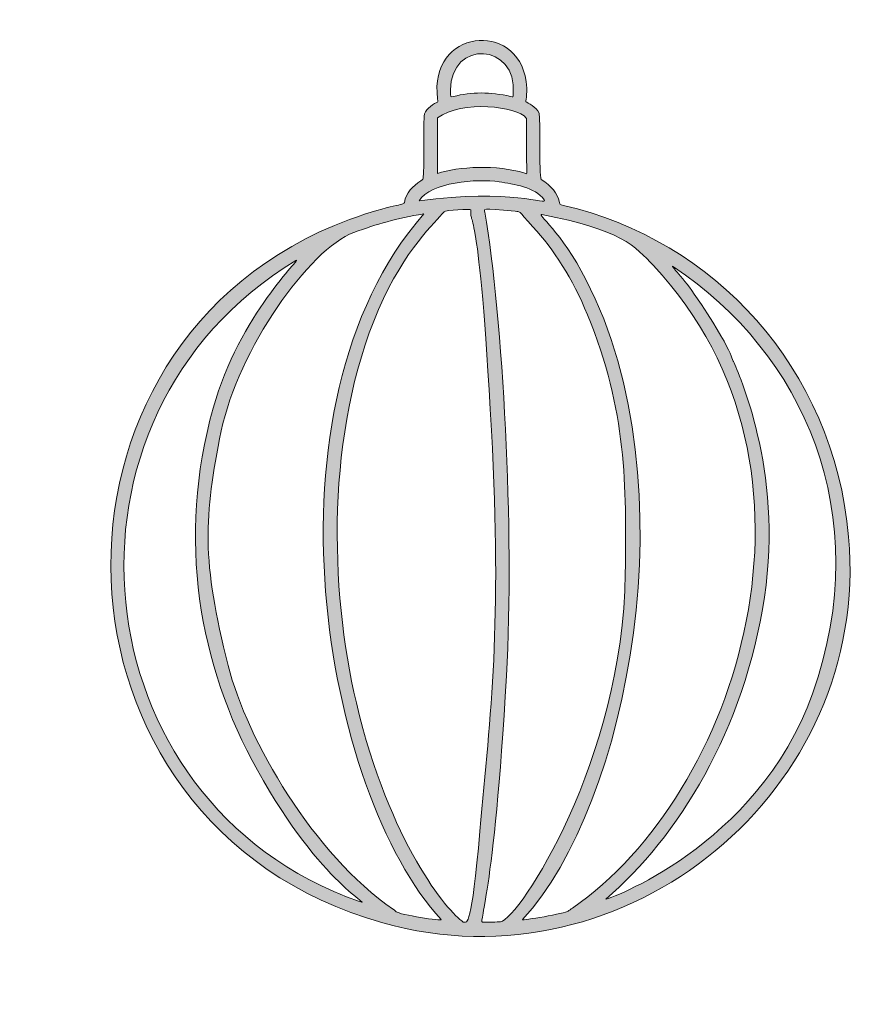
# Model space of a CAD drawing. Header units: inches. Extents: x -89.12 to -81.62, y -6.52 to -5.74.
# Drawn here: x -89.117 to -88.454, y -6.491 to -5.74 of the extents above; entities that cross this region are included whole.
import ezdxf

# ---------------------------------------------------------------- set-up
doc = ezdxf.new("R2010")
doc.units = ezdxf.units.IN
doc.header["$MEASUREMENT"] = 0
doc.layers.add('Christmas ball 01', color=7, linetype='Continuous')

msp = doc.modelspace()

# ---------------------------------------------------------------- hatches: boundary and pattern name
at = {"layer": 'Christmas ball 01'}
h = msp.add_hatch(color=7, dxfattribs=at)
h.dxf.hatch_style = 2
edge = h.paths.add_edge_path()
edge.add_spline(control_points=[(-88.47564, -6.13963), (-88.48717, -6.00839), (-88.58055, -5.90988), (-88.69615, -5.88343), (-88.69933, -5.88271), (-88.69884, -5.8831), (-88.69928, -5.88114), (-88.70092, -5.8739), (-88.7053, -5.86845), (-88.71348, -5.86348), (-88.71521, -5.85919), (-88.71379, -5.81521), (-88.71503, -5.8121), (-88.71683, -5.80762), (-88.72423, -5.80404), (-88.72522, -5.8034), (-88.72516, -5.8024), (-88.72402, -5.79446), (-88.72498, -5.78778), (-88.73184, -5.73975), (-88.80077, -5.74744), (-88.79346, -5.80101), (-88.79308, -5.80378), (-88.79296, -5.80332), (-88.79417, -5.80394), (-88.79849, -5.80616), (-88.80333, -5.80959), (-88.80393, -5.8144), (-88.80425, -5.81697), (-88.80366, -5.85306), (-88.8046, -5.8611), (-88.80491, -5.86377), (-88.80446, -5.86313), (-88.80641, -5.86441), (-88.81257, -5.86846), (-88.81782, -5.87382), (-88.81915, -5.8811), (-88.81965, -5.88382), (-88.82741, -5.8818), (-88.86155, -5.89439), (-89.11689, -5.98855), (-89.10659, -6.3617), (-88.83595, -6.43795), (-88.64764, -6.49101), (-88.45841, -6.33572), (-88.47564, -6.13963)], knot_values=[0, 0, 0, 0, 1, 1, 1, 2, 2, 2, 3, 3, 3, 4, 4, 4, 5, 5, 5, 6, 6, 6, 7, 7, 7, 8, 8, 8, 9, 9, 9, 10, 10, 10, 11, 11, 11, 12, 12, 12, 13, 13, 13, 14, 14, 14, 15, 15, 15, 15], degree=3, periodic=1)
edge = h.paths.add_edge_path()
edge.add_spline(control_points=[(-88.735, -5.79717), (-88.73526, -5.80024), (-88.73491, -5.79982), (-88.73711, -5.7993), (-88.75269, -5.79562), (-88.76731, -5.79576), (-88.78127, -5.7993), (-88.78346, -5.79985), (-88.78349, -5.80061), (-88.78349, -5.79428), (-88.78344, -5.75485), (-88.73167, -5.75794), (-88.735, -5.79717)], knot_values=[0, 0, 0, 0, 1, 1, 1, 2, 2, 2, 3, 3, 3, 4, 4, 4, 4], degree=3, periodic=1)
edge = h.paths.add_edge_path()
edge.add_spline(control_points=[(-88.7936, -5.8159), (-88.77419, -5.80151), (-88.73221, -5.807), (-88.72492, -5.81592), (-88.72477, -5.81671), (-88.72477, -5.82088), (-88.72481, -5.82929), (-88.72498, -5.86312), (-88.72354, -5.85926), (-88.72613, -5.85846), (-88.74722, -5.85193), (-88.77771, -5.85331), (-88.79356, -5.85882), (-88.79386, -5.85892), (-88.7936, -5.81598), (-88.7936, -5.8159)], knot_values=[0, 0, 0, 0, 1, 1, 1, 2, 2, 2, 3, 3, 3, 4, 4, 4, 5, 5, 5, 5], degree=3, periodic=1)
edge = h.paths.add_edge_path()
edge.add_spline(control_points=[(-88.74596, -5.86523), (-88.73501, -5.8669), (-88.71793, -5.86915), (-88.71109, -5.87919), (-88.70787, -5.88391), (-88.73632, -5.86994), (-88.80785, -5.87997), (-88.79907, -5.86541), (-88.76269, -5.86268), (-88.74596, -5.86523)], knot_values=[0, 0, 0, 0, 1, 1, 1, 2, 2, 2, 3, 3, 3, 3], degree=3, periodic=1)
edge = h.paths.add_edge_path()
edge.add_spline(control_points=[(-88.85393, -6.4214), (-89.07181, -6.34557), (-89.1017, -6.0457), (-88.90311, -5.92609), (-88.89693, -5.92237), (-88.9469, -5.96791), (-88.96703, -6.04004), (-88.9952, -6.14106), (-88.97823, -6.23862), (-88.93286, -6.32003), (-88.88279, -6.4099), (-88.84155, -6.42571), (-88.85393, -6.4214)], knot_values=[0, 0, 0, 0, 1, 1, 1, 2, 2, 2, 3, 3, 3, 4, 4, 4, 4], degree=3, periodic=1)
edge = h.paths.add_edge_path()
edge.add_spline(control_points=[(-88.8255, -6.42928), (-88.8261, -6.42871), (-88.82703, -6.42794), (-88.82763, -6.42753), (-88.88982, -6.38481), (-88.94067, -6.2969), (-88.95545, -6.23913), (-88.97609, -6.15838), (-88.97441, -6.12344), (-88.9608, -6.05779), (-88.94784, -5.99528), (-88.89264, -5.91692), (-88.85827, -5.9044), (-88.84016, -5.89781), (-88.82566, -5.89356), (-88.80421, -5.89003), (-88.93421, -6.03877), (-88.88099, -6.33788), (-88.79074, -6.43541), (-88.78933, -6.43693), (-88.82314, -6.43155), (-88.8255, -6.42928)], knot_values=[0, 0, 0, 0, 1, 1, 1, 2, 2, 2, 3, 3, 3, 4, 4, 4, 5, 5, 5, 6, 6, 6, 7, 7, 7, 7], degree=3, periodic=1)
edge = h.paths.add_edge_path()
edge.add_spline(control_points=[(-88.77363, -6.43736), (-88.78572, -6.42919), (-88.83072, -6.37609), (-88.85629, -6.26797), (-88.87715, -6.17976), (-88.87983, -6.05811), (-88.83918, -5.964), (-88.8188, -5.91681), (-88.79493, -5.89642), (-88.78852, -5.88842), (-88.78748, -5.88712), (-88.76775, -5.88615), (-88.76781, -5.88683), (-88.76891, -5.89999), (-88.76162, -5.87643), (-88.75186, -6.05732), (-88.74361, -6.21016), (-88.75254, -6.27394), (-88.76075, -6.36701), (-88.76738, -6.44222), (-88.77047, -6.43758), (-88.77363, -6.43736)], knot_values=[0, 0, 0, 0, 1, 1, 1, 2, 2, 2, 3, 3, 3, 4, 4, 4, 5, 5, 5, 6, 6, 6, 7, 7, 7, 7], degree=3, periodic=1)
edge = h.paths.add_edge_path()
edge.add_spline(control_points=[(-88.74498, -6.43712), (-88.74619, -6.4373), (-88.75664, -6.43746), (-88.75854, -6.43746), (-88.76222, -6.43746), (-88.75013, -6.42045), (-88.74023, -6.24709), (-88.73385, -6.13545), (-88.74324, -5.96962), (-88.7569, -5.88871), (-88.75731, -5.88626), (-88.76133, -5.8853), (-88.73344, -5.88803), (-88.72942, -5.88842), (-88.73205, -5.88643), (-88.71974, -5.89995), (-88.70387, -5.9174), (-88.68913, -5.94), (-88.67759, -5.968), (-88.64704, -6.04216), (-88.64759, -6.0996), (-88.64833, -6.16794), (-88.65005, -6.3118), (-88.73029, -6.43458), (-88.74498, -6.43712)], knot_values=[0, 0, 0, 0, 1, 1, 1, 2, 2, 2, 3, 3, 3, 4, 4, 4, 5, 5, 5, 6, 6, 6, 7, 7, 7, 8, 8, 8, 8], degree=3, periodic=1)
edge = h.paths.add_edge_path()
edge.add_spline(control_points=[(-88.69241, -6.42884), (-88.69435, -6.43051), (-88.72873, -6.43643), (-88.7278, -6.43542), (-88.64584, -6.34635), (-88.5975, -6.09847), (-88.67876, -5.94064), (-88.69792, -5.90343), (-88.71708, -5.88983), (-88.713, -5.89058), (-88.65208, -5.90182), (-88.64038, -5.91527), (-88.62652, -5.93003), (-88.47865, -6.08745), (-88.56225, -6.3395), (-88.68917, -6.4265), (-88.69043, -6.42737), (-88.69198, -6.42848), (-88.69241, -6.42884)], knot_values=[0, 0, 0, 0, 1, 1, 1, 2, 2, 2, 3, 3, 3, 4, 4, 4, 5, 5, 5, 6, 6, 6, 6], degree=3, periodic=1)
edge = h.paths.add_edge_path()
edge.add_spline(control_points=[(-88.50362, -6.26081), (-88.54615, -6.38005), (-88.6651, -6.42104), (-88.66339, -6.41959), (-88.60776, -6.37208), (-88.55604, -6.28852), (-88.54077, -6.18632), (-88.52568, -6.08632), (-88.56182, -6.01266), (-88.56456, -6.004), (-88.56568, -6.00456), (-88.56392, -5.9973), (-88.59499, -5.952), (-88.60505, -5.93734), (-88.61499, -5.92829), (-88.61099, -5.93095), (-88.51136, -5.99719), (-88.45402, -6.12165), (-88.50362, -6.26081)], knot_values=[0, 0, 0, 0, 1, 1, 1, 2, 2, 2, 3, 3, 3, 4, 4, 4, 5, 5, 5, 6, 6, 6, 6], degree=3, periodic=1)

# ---------------------------------------------------------------- linework, layer by layer
at = {"layer": 'Christmas ball 01', "lineweight": 0}
for points, knots in [([(-88.47564, -6.13963), (-88.48717, -6.00839), (-88.58055, -5.90988), (-88.69615, -5.88343), (-88.69933, -5.88271), (-88.69884, -5.8831), (-88.69928, -5.88114), (-88.70092, -5.8739), (-88.7053, -5.86845), (-88.71348, -5.86348), (-88.71521, -5.85919), (-88.71379, -5.81521), (-88.71503, -5.8121), (-88.71683, -5.80762), (-88.72423, -5.80404), (-88.72522, -5.8034), (-88.72516, -5.8024), (-88.72402, -5.79446), (-88.72498, -5.78778), (-88.73184, -5.73975), (-88.80077, -5.74744), (-88.79346, -5.80101), (-88.79308, -5.80378), (-88.79296, -5.80332), (-88.79417, -5.80394), (-88.79849, -5.80616), (-88.80333, -5.80959), (-88.80393, -5.8144), (-88.80425, -5.81697), (-88.80366, -5.85306), (-88.8046, -5.8611), (-88.80491, -5.86377), (-88.80446, -5.86313), (-88.80641, -5.86441), (-88.81257, -5.86846), (-88.81782, -5.87382), (-88.81915, -5.8811), (-88.81965, -5.88382), (-88.82741, -5.8818), (-88.86155, -5.89439), (-89.11689, -5.98855), (-89.10659, -6.3617), (-88.83595, -6.43795), (-88.64764, -6.49101), (-88.45841, -6.33572), (-88.47564, -6.13963)], [0, 0, 0, 0, 1, 1, 1, 2, 2, 2, 3, 3, 3, 4, 4, 4, 5, 5, 5, 6, 6, 6, 7, 7, 7, 8, 8, 8, 9, 9, 9, 10, 10, 10, 11, 11, 11, 12, 12, 12, 13, 13, 13, 14, 14, 14, 15, 15, 15, 15]), ([(-88.735, -5.79717), (-88.73526, -5.80024), (-88.73491, -5.79982), (-88.73711, -5.7993), (-88.75269, -5.79562), (-88.76731, -5.79576), (-88.78127, -5.7993), (-88.78346, -5.79985), (-88.78349, -5.80061), (-88.78349, -5.79428), (-88.78344, -5.75485), (-88.73167, -5.75794), (-88.735, -5.79717)], [0, 0, 0, 0, 1, 1, 1, 2, 2, 2, 3, 3, 3, 4, 4, 4, 4]), ([(-88.7936, -5.8159), (-88.77419, -5.80151), (-88.73221, -5.807), (-88.72492, -5.81592), (-88.72477, -5.81671), (-88.72477, -5.82088), (-88.72481, -5.82929), (-88.72498, -5.86312), (-88.72354, -5.85926), (-88.72613, -5.85846), (-88.74722, -5.85193), (-88.77771, -5.85331), (-88.79356, -5.85882), (-88.79386, -5.85892), (-88.7936, -5.81598), (-88.7936, -5.8159)], [0, 0, 0, 0, 1, 1, 1, 2, 2, 2, 3, 3, 3, 4, 4, 4, 5, 5, 5, 5]), ([(-88.74596, -5.86523), (-88.73501, -5.8669), (-88.71793, -5.86915), (-88.71109, -5.87919), (-88.70787, -5.88391), (-88.73632, -5.86994), (-88.80785, -5.87997), (-88.79907, -5.86541), (-88.76269, -5.86268), (-88.74596, -5.86523)], [0, 0, 0, 0, 1, 1, 1, 2, 2, 2, 3, 3, 3, 3]), ([(-88.77363, -6.43736), (-88.78572, -6.42919), (-88.83072, -6.37609), (-88.85629, -6.26797), (-88.87715, -6.17976), (-88.87983, -6.05811), (-88.83918, -5.964), (-88.8188, -5.91681), (-88.79493, -5.89642), (-88.78852, -5.88842), (-88.78748, -5.88712), (-88.76775, -5.88615), (-88.76781, -5.88683), (-88.76891, -5.89999), (-88.76162, -5.87643), (-88.75186, -6.05732), (-88.74361, -6.21016), (-88.75254, -6.27394), (-88.76075, -6.36701), (-88.76738, -6.44222), (-88.77047, -6.43758), (-88.77363, -6.43736)], [0, 0, 0, 0, 1, 1, 1, 2, 2, 2, 3, 3, 3, 4, 4, 4, 5, 5, 5, 6, 6, 6, 7, 7, 7, 7]), ([(-88.74498, -6.43712), (-88.74619, -6.4373), (-88.75664, -6.43746), (-88.75854, -6.43746), (-88.76222, -6.43746), (-88.75013, -6.42045), (-88.74023, -6.24709), (-88.73385, -6.13545), (-88.74324, -5.96962), (-88.7569, -5.88871), (-88.75731, -5.88626), (-88.76133, -5.8853), (-88.73344, -5.88803), (-88.72942, -5.88842), (-88.73205, -5.88643), (-88.71974, -5.89995), (-88.70387, -5.9174), (-88.68913, -5.94), (-88.67759, -5.968), (-88.64704, -6.04216), (-88.64759, -6.0996), (-88.64833, -6.16794), (-88.65005, -6.3118), (-88.73029, -6.43458), (-88.74498, -6.43712)], [0, 0, 0, 0, 1, 1, 1, 2, 2, 2, 3, 3, 3, 4, 4, 4, 5, 5, 5, 6, 6, 6, 7, 7, 7, 8, 8, 8, 8]), ([(-88.69241, -6.42884), (-88.69435, -6.43051), (-88.72873, -6.43643), (-88.7278, -6.43542), (-88.64584, -6.34635), (-88.5975, -6.09847), (-88.67876, -5.94064), (-88.69792, -5.90343), (-88.71708, -5.88983), (-88.713, -5.89058), (-88.65208, -5.90182), (-88.64038, -5.91527), (-88.62652, -5.93003), (-88.47865, -6.08745), (-88.56225, -6.3395), (-88.68917, -6.4265), (-88.69043, -6.42737), (-88.69198, -6.42848), (-88.69241, -6.42884)], [0, 0, 0, 0, 1, 1, 1, 2, 2, 2, 3, 3, 3, 4, 4, 4, 5, 5, 5, 6, 6, 6, 6]), ([(-88.8255, -6.42928), (-88.8261, -6.42871), (-88.82703, -6.42794), (-88.82763, -6.42753), (-88.88982, -6.38481), (-88.94067, -6.2969), (-88.95545, -6.23913), (-88.97609, -6.15838), (-88.97441, -6.12344), (-88.9608, -6.05779), (-88.94784, -5.99528), (-88.89264, -5.91692), (-88.85827, -5.9044), (-88.84016, -5.89781), (-88.82566, -5.89356), (-88.80421, -5.89003), (-88.93421, -6.03877), (-88.88099, -6.33788), (-88.79074, -6.43541), (-88.78933, -6.43693), (-88.82314, -6.43155), (-88.8255, -6.42928)], [0, 0, 0, 0, 1, 1, 1, 2, 2, 2, 3, 3, 3, 4, 4, 4, 5, 5, 5, 6, 6, 6, 7, 7, 7, 7]), ([(-88.85393, -6.4214), (-89.07181, -6.34557), (-89.1017, -6.0457), (-88.90311, -5.92609), (-88.89693, -5.92237), (-88.9469, -5.96791), (-88.96703, -6.04004), (-88.9952, -6.14106), (-88.97823, -6.23862), (-88.93286, -6.32003), (-88.88279, -6.4099), (-88.84155, -6.42571), (-88.85393, -6.4214)], [0, 0, 0, 0, 1, 1, 1, 2, 2, 2, 3, 3, 3, 4, 4, 4, 4]), ([(-88.50362, -6.26081), (-88.54615, -6.38005), (-88.6651, -6.42104), (-88.66339, -6.41959), (-88.60776, -6.37208), (-88.55604, -6.28852), (-88.54077, -6.18632), (-88.52568, -6.08632), (-88.56182, -6.01266), (-88.56456, -6.004), (-88.56568, -6.00456), (-88.56392, -5.9973), (-88.59499, -5.952), (-88.60505, -5.93734), (-88.61499, -5.92829), (-88.61099, -5.93095), (-88.51136, -5.99719), (-88.45402, -6.12165), (-88.50362, -6.26081)], [0, 0, 0, 0, 1, 1, 1, 2, 2, 2, 3, 3, 3, 4, 4, 4, 5, 5, 5, 6, 6, 6, 6])]:
    msp.add_open_spline(points, degree=3, knots=knots, dxfattribs=at)

doc.saveas('drawing.dxf')
